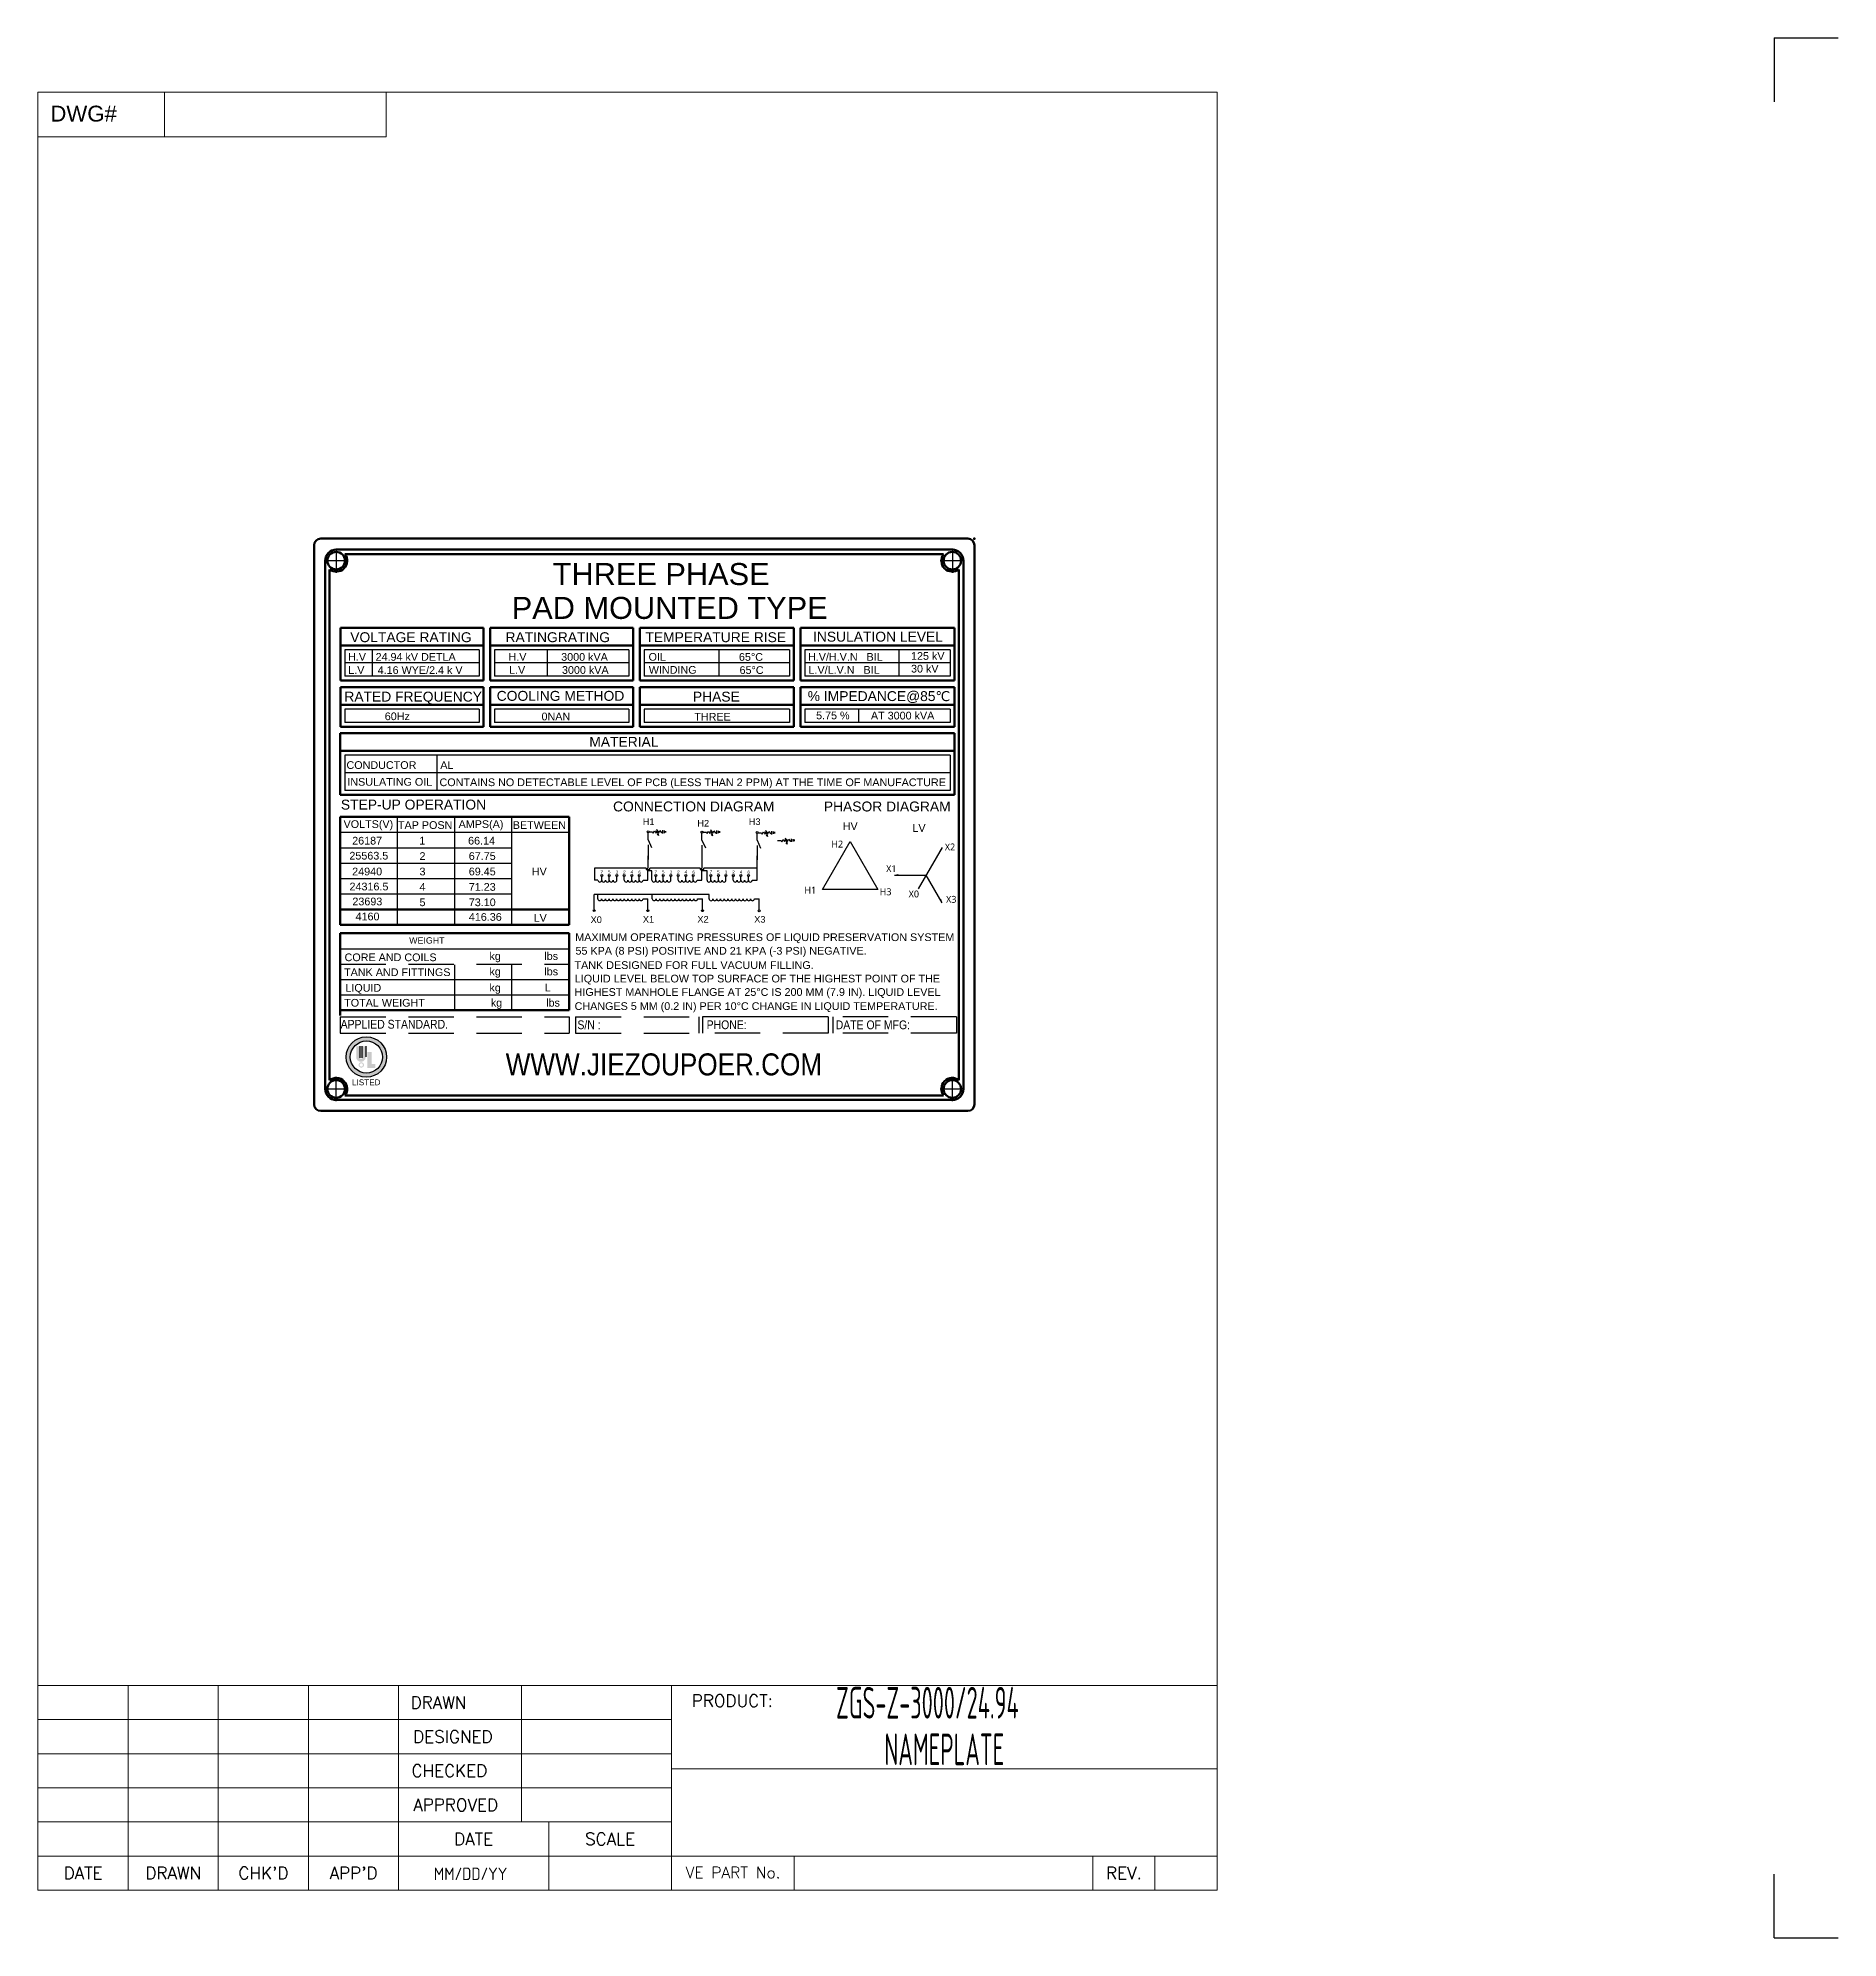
# Model space of a CAD drawing. Header units: millimetres. Extents: x 45841 to 102963, y -329287 to -163666.
# Drawn here: x 57232 to 60503, y -170981 to -167528 of the extents above; entities that cross this region are included whole.
import ezdxf
from ezdxf.enums import TextEntityAlignment as Align

# ---------------------------------------------------------------- set-up
doc = ezdxf.new("R2010")
doc.units = ezdxf.units.MM
doc.header["$LTSCALE"] = 13
doc.linetypes.add('CENTER', pattern=[50.8, 31.75, -6.35, 6.35, -6.35])
doc.linetypes.add('HIDDEN', pattern=[9.525, 6.35, -3.175])
doc.layers.get('0').update_dxf_attribs({"color": 1, "linetype": 'CENTER'})
for name, color, linetype in [('1', 4, 'Continuous'), ('2', 3, 'Continuous'), ('4', 2, 'HIDDEN'), ('粗实线', 4, 'Continuous')]:
    doc.layers.add(name, color=color, linetype=linetype)
for name, color, linetype, lineweight in [('2细实线', 3, 'Continuous', 20), ('2细实线 @ 1', 3, 'Continuous', 20), ('标注、文本', 3, 'Continuous', 25)]:
    doc.layers.add(name, color=color, linetype=linetype, lineweight=lineweight)
doc.layers.add('paper', color=254, linetype='Continuous', plot=False)
doc.styles.add('Annotative', font='arial.ttf')
doc.styles.add('Arial_txtstyle_2.50_0_0', font='arial.ttf')
doc.styles.add('Note Text (ANSI)', font='arial.ttf')
doc.styles.add('ROMANC', font='romanc', dxfattribs={"bigfont": 'hztxt.shx'})
doc.styles.get("Standard").update_dxf_attribs({"font": 'gbenor.shx', "bigfont": 'gbcbig.shx'})
doc.styles.add('宋体', font='', dxfattribs={"width": 0.6})
doc.styles.get('宋体').set_extended_font_data('Microsoft YaHei')

msp = doc.modelspace()

# ---------------------------------------------------------------- hatches: boundary and pattern name
at = {"layer": '标注、文本'}
h = msp.add_hatch(color=0, dxfattribs=at)
h.paths.add_polyline_path([(57791.688, -169379.487, 1), (57865.163, -169379.487, 1)])
h.paths.add_polyline_path([(57857.523, -169379.487, -1), (57799.174, -169379.487, -1)], flags=16)
h.paths.add_polyline_path([(57816.951, -169360.114), (57816.951, -169381.363, 1), (57820.477, -169381.363), (57820.477, -169360.078), (57827.362, -169360.081), (57827.362, -169379.49, -1.01301671), (57810.067, -169379.487), (57810.067, -169360.114)], flags=0)
h.paths.add_polyline_path([(57830.181, -169370.502), (57838.108, -169370.502), (57838.108, -169392.225), (57844.964, -169392.225), (57844.964, -169399.273), (57830.181, -169399.273)], flags=0)
h.paths.add_polyline_path([(57824.171, -169394.051, -1), (57814.496, -169394.051, -1)], flags=0)
h.paths.add_polyline_path([(57822.436, -169394.051, -1), (57816.231, -169394.051, -1)], flags=0)

# ---------------------------------------------------------------- linework, layer by layer
at = {"color": 0}
for p, q in [((57751.607, -168477.635), (57795.607, -168477.635)), ((57773.607, -168455.635), (57773.607, -168499.635)), ((58871.607, -168477.635), (58915.607, -168477.635)), ((58893.607, -168455.635), (58893.607, -168499.635)), ((57773.607, -169459.635), (57773.607, -169415.635)), ((58893.607, -169459.635), (58893.607, -169415.635)), ((57751.607, -169437.635), (57795.607, -169437.635)), ((58871.607, -169437.635), (58915.607, -169437.635))]:
    msp.add_line(p, q, dxfattribs=at)
at = {"layer": '2', "color": 0, "linetype": 'Continuous'}
for p, q in [((58342.289, -168970.38), (58348.715, -168970.38)), ((58348.715, -168970.38), (58350.078, -168972.926)), ((58350.078, -168972.926), (58352.322, -168968.557)), ((58352.322, -168968.557), (58355.025, -168972.622)), ((58355.025, -168972.622), (58357.27, -168968.253)), ((58355.745, -168965.536), (58359.41, -168977.161)), ((58357.27, -168968.253), (58359.972, -168972.318)), ((58359.972, -168972.318), (58362.217, -168967.949)), ((58362.217, -168967.949), (58364.919, -168972.014)), ((58364.919, -168972.014), (58366.99, -168970.38)), ((58366.99, -168967.476), (58366.99, -168973.284)), ((58369.68, -168968.202), (58369.68, -168972.558)), ((58372.37, -168968.928), (58372.37, -168971.832)), ((58440.283, -168970.934), (58446.709, -168970.934)), ((58446.709, -168970.934), (58448.072, -168973.48)), ((58448.072, -168973.48), (58450.316, -168969.111)), ((58450.316, -168969.111), (58453.019, -168973.176)), ((58453.019, -168973.176), (58455.263, -168968.807)), ((58453.739, -168966.09), (58457.404, -168977.715)), ((58455.263, -168968.807), (58457.966, -168972.872)), ((58457.966, -168972.872), (58460.21, -168968.503)), ((58460.21, -168968.503), (58462.913, -168972.567)), ((58462.913, -168972.567), (58464.984, -168970.934)), ((58464.984, -168968.03), (58464.984, -168973.838)), ((58467.674, -168968.756), (58467.674, -168973.112)), ((58470.364, -168969.482), (58470.364, -168972.386)), ((58540.341, -168972.109), (58546.767, -168972.109)), ((58546.767, -168972.109), (58548.13, -168974.655)), ((58548.13, -168974.655), (58550.374, -168970.286)), ((58550.374, -168970.286), (58553.077, -168974.351)), ((58553.077, -168974.351), (58555.322, -168969.982)), ((58553.797, -168967.265), (58557.462, -168978.89)), ((58555.322, -168969.982), (58558.024, -168974.047)), ((58558.024, -168974.047), (58560.269, -168969.678)), ((58560.269, -168969.678), (58562.971, -168973.742)), ((58562.971, -168973.742), (58565.042, -168972.109)), ((58565.042, -168969.205), (58565.042, -168975.013)), ((58567.732, -168969.931), (58567.732, -168974.287)), ((58570.422, -168970.657), (58570.422, -168973.561)), ((58359.41, -168977.161), (58357.279, -168974.648)), ((58359.41, -168977.161), (58359.674, -168973.859)), ((58457.404, -168977.715), (58455.273, -168975.202)), ((58457.404, -168977.715), (58457.668, -168974.413)), ((58557.462, -168978.89), (58555.331, -168976.377)), ((58557.462, -168978.89), (58557.726, -168975.588)), ((58576.058, -168985.906), (58582.483, -168985.906)), ((58582.483, -168985.906), (58583.847, -168988.451)), ((58583.847, -168988.451), (58586.091, -168984.083)), ((58586.091, -168984.083), (58588.794, -168988.147)), ((58588.794, -168988.147), (58591.038, -168983.778)), ((58589.514, -168981.061), (58593.178, -168992.686)), ((58591.038, -168983.778), (58593.741, -168987.843)), ((58593.178, -168992.686), (58591.048, -168990.174)), ((58593.178, -168992.686), (58593.442, -168989.384)), ((58593.741, -168987.843), (58595.985, -168983.474)), ((58595.985, -168983.474), (58598.688, -168987.539)), ((58598.688, -168987.539), (58600.758, -168985.906)), ((58600.758, -168983.002), (58600.758, -168988.81)), ((58603.449, -168983.728), (58603.449, -168988.084)), ((58606.139, -168984.454), (58606.139, -168987.358)), ((58337.126, -169036.415), (58337.126, -169038.575)), ((58337.126, -169038.575), (58343.606, -169038.575)), ((58343.606, -169038.575), (58343.606, -169036.415)), ((58435.155, -169036.413), (58435.155, -169038.573)), ((58435.155, -169038.573), (58441.635, -169038.573)), ((58441.635, -169038.573), (58441.635, -169036.413)), ((58538.539, -169058.38), (58538.757, -169014.015)), ((57781.1, -169238.743), (58197.1, -169238.743)), ((57781.1, -169266.743), (58197.1, -169266.743)), ((57781.1, -169294.743), (58197.1, -169294.743)), ((58667.968, -169306.567), (58439.659, -169306.567))]:
    msp.add_line(p, q, dxfattribs=at)
at = {"layer": '2', "color": 0}
for p, q in [((58657.815, -169074.923), (58708.075, -168987.871)), ((58708.075, -168987.871), (58758.334, -169074.923)), ((58347.611, -169041.174), (58340.368, -169041.174)), ((58447.794, -169041.099), (58438.389, -169041.099)), ((58758.334, -169074.923), (58657.815, -169074.923))]:
    msp.add_line(p, q, dxfattribs=at)
at = {"layer": '2', "color": 0, "linetype": 'Continuous'}
for points in [[(58340.556, -168984.855), (58340.556, -168972.246)], [(58438.546, -168985.303), (58438.546, -168972.694)], [(58538.721, -168985.83), (58538.721, -168973.221)], [(58242.946, -169036.416), (58242.946, -169058.34)], [(58340.354, -169058.381), (58340.557, -169014.015)], [(58438.375, -169058.381), (58438.578, -169014.015)]]:
    msp.add_lwpolyline(points, dxfattribs=at)
at = {"layer": '2', "color": 0}
for points in [[(58875.199, -168998.642), (58831.673, -169074.031)], [(58788.147, -169048.901), (58846.182, -169048.901)], [(58875.199, -169099.161), (58846.182, -169048.901)]]:
    msp.add_lwpolyline(points, dxfattribs=at)
for points in [[(58875.199, -168998.642, 0, 3.482, 0), (58871.717, -169004.673, 3.482, 3.482, 0)], [(58788.147, -169048.901, 0, 3.482, 0), (58795.111, -169048.901, 3.482, 3.482, 0)], [(58875.199, -169099.161, 0, 3.482, 0), (58871.717, -169093.13, 3.482, 3.482, 0)]]:
    msp.add_lwpolyline(points, format="xyseb", dxfattribs=at)
at = {"layer": '2细实线', "color": 3}
for p, q in [((59374.717, -167626.269), (57231.684, -167626.269)), ((57231.684, -170893.572), (57231.684, -167626.269)), ((59374.717, -170893.572), (59374.717, -167626.269)), ((59374.717, -170893.572), (57231.684, -170893.572))]:
    msp.add_line(p, q, dxfattribs=at)
at = {"layer": '2细实线'}
for p, q in [((57461.586, -167707.693), (57461.586, -167626.269)), ((57231.684, -170521.687), (57887.176, -170521.687)), ((57231.684, -170893.572), (57231.684, -170521.687)), ((57395.561, -170893.572), (57395.561, -170521.687)), ((57559.438, -170893.572), (57559.438, -170521.687)), ((57723.316, -170893.572), (57723.316, -170521.687)), ((57887.176, -170521.687), (59374.717, -170521.687)), ((57887.176, -170893.572), (57887.176, -170521.687)), ((58110.307, -170769.61), (58110.307, -170521.687)), ((58383.023, -170521.687), (58383.023, -170893.572)), ((57231.684, -170583.668), (57887.176, -170583.668)), ((57887.176, -170583.668), (58383.023, -170583.668)), ((57231.684, -170645.648), (57887.176, -170645.648)), ((57887.176, -170645.648), (58383.023, -170645.648)), ((58383.023, -170673.141), (59374.717, -170673.141)), ((57231.684, -170707.629), (57887.176, -170707.629)), ((57887.176, -170707.629), (58383.023, -170707.629)), ((57887.176, -170831.591), (57887.176, -170707.629)), ((57231.684, -170769.61), (57887.176, -170769.61)), ((57887.176, -170769.61), (58383.023, -170769.61)), ((58159.892, -170893.572), (58159.892, -170769.61)), ((57231.684, -170831.591), (57887.176, -170831.591)), ((57887.176, -170831.591), (59374.717, -170831.591)), ((58159.892, -170831.591), (58383.023, -170831.591)), ((58606.154, -170831.591), (58606.154, -170893.572)), ((59149.062, -170893.572), (59149.062, -170831.591)), ((59261.867, -170893.572), (59261.867, -170831.591))]:
    msp.add_line(p, q, dxfattribs=at)
at = {"layer": '2细实线', "ltscale": 5}
for p, q in [((57559.438, -170521.687), (58465.89, -170521.687)), ((58468.915, -170521.687), (59375.366, -170521.687))]:
    msp.add_line(p, q, dxfattribs=at)
at = {"layer": '2细实线'}
msp.add_lwpolyline([(57231.684, -167626.269), (57864.339, -167626.269), (57864.339, -167707.693), (57231.684, -167707.693)], close=True, dxfattribs=at)
at = {"layer": '4', "color": 0, "linetype": 'ByBlock', "lineweight": -3}
for p, q in [((57789.667, -168639.532), (57789.667, -168687.532)), ((58033.534, -168639.532), (57789.667, -168639.532)), ((57839.332, -168639.532), (57839.332, -168687.532)), ((58033.534, -168639.532), (58033.534, -168687.532)), ((58061.667, -168639.532), (58061.667, -168687.532)), ((58305.534, -168639.532), (58061.667, -168639.532)), ((58157.045, -168639.532), (58157.045, -168687.532)), ((58305.534, -168639.532), (58305.534, -168687.532)), ((58333.74, -168639.532), (58333.74, -168687.532)), ((58597.607, -168639.532), (58333.74, -168639.532)), ((58469.118, -168639.532), (58469.118, -168687.532)), ((58597.607, -168639.532), (58597.607, -168687.532)), ((58625.655, -168639.532), (58625.655, -168687.532)), ((58889.607, -168639.532), (58625.655, -168639.532)), ((58796.272, -168639.532), (58796.272, -168687.532)), ((58889.607, -168639.532), (58889.607, -168687.532)), ((58033.534, -168663.532), (57789.667, -168663.532)), ((58033.534, -168687.532), (57789.667, -168687.532)), ((58305.534, -168663.532), (58061.667, -168663.532)), ((58305.534, -168687.532), (58061.667, -168687.532)), ((58597.607, -168663.532), (58333.74, -168663.532)), ((58597.607, -168687.532), (58333.74, -168687.532)), ((58889.607, -168663.532), (58625.655, -168663.532)), ((58889.607, -168687.532), (58625.655, -168687.532)), ((57789.667, -168747.532), (57789.667, -168771.532)), ((58033.534, -168747.532), (57789.667, -168747.532)), ((58033.534, -168747.532), (58033.534, -168771.532)), ((58061.667, -168747.532), (58061.667, -168771.532)), ((58305.534, -168747.532), (58061.667, -168747.532)), ((58305.534, -168747.532), (58305.534, -168771.532)), ((58333.74, -168747.532), (58333.74, -168771.532)), ((58597.607, -168747.532), (58333.74, -168747.532)), ((58597.607, -168747.532), (58597.607, -168771.532)), ((58625.655, -168747.532), (58625.655, -168771.532)), ((58889.607, -168747.532), (58625.655, -168747.532)), ((58723.2, -168747.532), (58723.2, -168771.532)), ((58889.607, -168747.532), (58889.607, -168771.532)), ((58033.534, -168771.532), (57789.667, -168771.532)), ((58305.534, -168771.532), (58061.667, -168771.532)), ((58597.607, -168771.532), (58333.74, -168771.532)), ((58889.607, -168771.532), (58625.655, -168771.532)), ((57789.233, -168831.351), (57789.233, -168895.351)), ((58889.607, -168831.351), (57789.233, -168831.351)), ((57956.647, -168831.351), (57956.647, -168895.351)), ((58889.607, -168831.351), (58889.607, -168895.351)), ((58889.607, -168863.351), (57789.233, -168863.351)), ((58889.607, -168895.351), (57789.233, -168895.351)), ((57781.1, -168971.32), (58197.1, -168971.32)), ((57885.1, -169139.32), (57885.1, -168943.32)), ((57989.1, -169139.32), (57989.1, -168943.32)), ((58093.1, -169139.32), (58093.1, -168943.32)), ((57781.1, -168999.32), (58093.1, -168999.32)), ((57781.1, -169027.32), (58093.1, -169027.32)), ((57781.1, -169055.32), (58093.1, -169055.32)), ((57781.1, -169083.32), (58093.1, -169083.32)), ((57781.1, -169182.743), (58197.1, -169182.743))]:
    msp.add_line(p, q, dxfattribs=at)
at = {"layer": '4', "color": 0, "lineweight": -3}
for p, q in [((57781.1, -169210.743), (58197.1, -169210.743)), ((57989.1, -169294.743), (57989.1, -169182.743)), ((58093.1, -169294.743), (58093.1, -169182.743)), ((57781.071, -169306.567), (58196.997, -169306.567)), ((57781.071, -169306.567), (57781.071, -169336.456)), ((58196.997, -169306.567), (58196.997, -169336.456)), ((58208.907, -169306.567), (58433.055, -169306.567)), ((58208.907, -169306.567), (58208.907, -169336.456)), ((58433.055, -169306.567), (58433.055, -169336.456)), ((58439.659, -169306.567), (58439.659, -169336.456)), ((58900.954, -169306.567), (58614.484, -169306.567)), ((58667.968, -169306.567), (58667.968, -169336.456)), ((58676.104, -169306.567), (58676.104, -169336.456)), ((58900.954, -169306.567), (58900.954, -169336.456)), ((57781.071, -169336.456), (58196.997, -169336.456)), ((58208.907, -169336.456), (58433.055, -169336.456)), ((58667.968, -169336.456), (58439.659, -169336.456)), ((58900.954, -169336.456), (58676.104, -169336.456))]:
    msp.add_line(p, q, dxfattribs=at)
at = {"layer": 'paper', "color": 0}
for p, q in [((60387.073, -167527.867), (60387.073, -167644.119)), ((60387.073, -167527.867), (60503.324, -167527.867)), ((60387.073, -170980.528), (60387.073, -170864.277)), ((60387.073, -170980.528), (60503.324, -170980.528))]:
    msp.add_line(p, q, dxfattribs=at)
at = {"layer": '标注、文本', "color": 0}
for p, q in [((58340.556, -168984.855), (58346.639, -168999.149)), ((58340.556, -168994.125), (58340.556, -169020.496)), ((58438.546, -168985.303), (58444.628, -168999.597)), ((58438.546, -168994.572), (58438.546, -169020.944)), ((58538.721, -168985.83), (58544.803, -169000.124)), ((58538.721, -168995.1), (58538.721, -169021.471)), ((58337.126, -169036.415), (58242.946, -169036.416)), ((58435.155, -169036.414), (58343.606, -169036.415)), ((58347.611, -169058.34), (58347.611, -169041.174)), ((58538.578, -169036.412), (58441.635, -169036.413)), ((58447.794, -169058.34), (58447.794, -169041.099)), ((58249.476, -169058.34), (58242.946, -169058.34)), ((58256.334, -169058.34), (58256.334, -169051.466)), ((58270.048, -169058.34), (58270.048, -169051.466)), ((58283.762, -169058.34), (58283.762, -169051.466)), ((58297.15, -169058.34), (58297.15, -169051.466)), ((58310.864, -169058.34), (58310.864, -169051.466)), ((58324.579, -169058.34), (58324.579, -169051.466)), ((58331.436, -169058.34), (58340.221, -169058.38)), ((58354.469, -169058.34), (58354.469, -169051.466)), ((58368.183, -169058.34), (58368.183, -169051.466)), ((58381.897, -169058.34), (58381.897, -169051.466)), ((58395.285, -169058.34), (58395.285, -169051.466)), ((58408.999, -169058.34), (58408.999, -169051.466)), ((58422.713, -169058.34), (58422.713, -169051.466)), ((58429.571, -169058.34), (58438.356, -169058.38)), ((58454.651, -169058.34), (58454.651, -169051.466)), ((58468.366, -169058.34), (58468.366, -169051.466)), ((58482.08, -169058.34), (58482.08, -169051.466)), ((58495.468, -169058.34), (58495.468, -169051.466)), ((58509.182, -169058.34), (58509.182, -169051.466)), ((58522.896, -169058.34), (58522.896, -169051.466)), ((58529.753, -169058.34), (58538.539, -169058.38)), ((58451.514, -169084.328), (58242.647, -169084.328)), ((58242.647, -169111.896), (58242.647, -169084.328)), ((58249.15, -169091.984), (58249.15, -169084.328)), ((58249.15, -169091.984), (58249.15, -169084.328)), ((58331.396, -169092.504), (58331.396, -169092.024)), ((58331.436, -169091.986), (58340.221, -169092.026)), ((58340.221, -169111.937), (58340.221, -169092.024)), ((58348.224, -169091.984), (58348.224, -169084.328)), ((58430.47, -169092.504), (58430.47, -169092.024)), ((58430.51, -169091.984), (58439.295, -169092.024)), ((58439.295, -169111.935), (58439.295, -169092.022)), ((58451.514, -169092.099), (58451.514, -169084.328)), ((58533.76, -169092.619), (58533.76, -169092.141)), ((58533.8, -169092.099), (58542.585, -169092.139)), ((58542.585, -169112.052), (58542.585, -169092.139)), ((57816.951, -169360.114), (57816.951, -169381.363)), ((57820.477, -169360.078), (57820.477, -169381.363)), ((57827.362, -169360.081), (57827.362, -169379.49))]:
    msp.add_line(p, q, dxfattribs=at)
for centre, radius in [((58340.556, -168970.508), 1.738), ((58438.546, -168970.956), 1.738), ((58538.721, -168971.483), 1.738), ((58256.376, -169049.729), 1.738), ((58270.09, -169049.729), 1.738), ((58283.804, -169049.729), 1.738), ((58297.192, -169049.729), 1.738), ((58310.906, -169049.729), 1.738), ((58324.621, -169049.729), 1.738), ((58354.511, -169049.729), 1.738), ((58368.225, -169049.729), 1.738), ((58381.939, -169049.729), 1.738), ((58395.327, -169049.729), 1.738), ((58409.041, -169049.729), 1.738), ((58422.756, -169049.729), 1.738), ((58454.693, -169049.729), 1.738), ((58468.408, -169049.729), 1.738), ((58482.122, -169049.729), 1.738), ((58495.51, -169049.729), 1.738), ((58509.224, -169049.729), 1.738), ((58522.938, -169049.729), 1.738), ((58242.647, -169113.634), 1.738), ((58340.221, -169113.675), 1.738), ((58439.295, -169113.672), 1.738), ((58542.585, -169113.79), 1.738), ((57828.595, -169379.612), 36.738), ((57828.518, -169379.612), 29.175)]:
    msp.add_circle(centre, radius, dxfattribs=at)
for centre in [(58252.905, -169058.34), (58259.762, -169058.34), (58266.619, -169058.34), (58273.476, -169058.34), (58280.334, -169058.34), (58300.579, -169058.34), (58307.436, -169058.34), (58314.293, -169058.34), (58321.15, -169058.34), (58328.007, -169058.34), (58351.04, -169058.34), (58357.897, -169058.34), (58364.754, -169058.34), (58371.611, -169058.34), (58378.469, -169058.34), (58398.713, -169058.34), (58405.571, -169058.34), (58412.428, -169058.34), (58419.285, -169058.34), (58426.142, -169058.34), (58451.223, -169058.34), (58458.08, -169058.34), (58464.937, -169058.34), (58471.794, -169058.34), (58478.651, -169058.34), (58498.896, -169058.34), (58505.753, -169058.34), (58512.611, -169058.34), (58519.468, -169058.34), (58526.325, -169058.34), (58252.579, -169091.984), (58259.436, -169091.984), (58266.293, -169091.984), (58273.15, -169091.984), (58280.007, -169091.984), (58286.864, -169091.984), (58293.721, -169091.984), (58300.579, -169091.984), (58307.436, -169091.984), (58314.293, -169091.984), (58321.15, -169091.984), (58328.007, -169091.984), (58351.652, -169091.984), (58358.51, -169091.984), (58365.367, -169091.984), (58372.224, -169091.984), (58379.081, -169091.984), (58385.938, -169091.984), (58392.795, -169091.984), (58399.652, -169091.984), (58406.51, -169091.984), (58413.367, -169091.984), (58420.224, -169091.984), (58427.081, -169091.984), (58454.943, -169092.099), (58461.8, -169092.099), (58468.657, -169092.099), (58475.514, -169092.099), (58482.371, -169092.099), (58489.228, -169092.099), (58496.085, -169092.099), (58502.943, -169092.099), (58509.8, -169092.099), (58516.657, -169092.099), (58523.514, -169092.099), (58530.371, -169092.099)]:
    msp.add_arc(centre, 3.429, 180, 0, dxfattribs=at)
at = {"layer": '粗实线', "color": 0, "lineweight": 50}
for p, q in [((57733.607, -168449.635), (57733.607, -169465.635)), ((57745.607, -168437.635), (58921.607, -168437.635)), ((58933.607, -168449.635), (58933.607, -169465.635)), ((57753.607, -168477.635), (57753.607, -169437.635)), ((57773.534, -168457.635), (58893.607, -168457.635)), ((57789.607, -168465.635), (58877.607, -168465.635)), ((58026.041, -168465.635), (58153.559, -168465.635)), ((58913.607, -168477.635), (58913.607, -169437.635)), ((57761.607, -168493.635), (57761.607, -169421.635)), ((58905.607, -168493.635), (58905.607, -169421.635)), ((57781.534, -168599.532), (57781.534, -168695.532)), ((58041.534, -168599.532), (57781.534, -168599.532)), ((58041.534, -168599.532), (58041.534, -168695.532)), ((58053.534, -168599.532), (58053.534, -168695.532)), ((58313.534, -168599.532), (58053.534, -168599.532)), ((58313.534, -168599.532), (58313.534, -168695.532)), ((58325.607, -168599.532), (58325.607, -168695.532)), ((58605.607, -168599.532), (58325.607, -168599.532)), ((58605.607, -168599.532), (58605.607, -168695.532)), ((58897.607, -168599.532), (58617.522, -168599.532)), ((58617.522, -168599.532), (58617.522, -168695.532)), ((58897.607, -168599.532), (58897.607, -168695.532)), ((58041.534, -168631.532), (57781.534, -168631.532)), ((58313.534, -168631.532), (58053.534, -168631.532)), ((58605.607, -168631.532), (58325.607, -168631.532)), ((58897.607, -168631.532), (58617.522, -168631.532)), ((58041.534, -168695.532), (57781.534, -168695.532)), ((58313.534, -168695.532), (58053.534, -168695.532)), ((58605.607, -168695.532), (58325.607, -168695.532)), ((58897.607, -168695.532), (58617.522, -168695.532)), ((57781.534, -168707.532), (57781.534, -168779.531)), ((58041.534, -168707.532), (57781.534, -168707.532)), ((58041.534, -168707.532), (58041.534, -168779.531)), ((58053.534, -168707.532), (58053.534, -168779.531)), ((58313.534, -168707.532), (58053.534, -168707.532)), ((58313.534, -168707.532), (58313.534, -168779.531)), ((58325.607, -168707.532), (58325.607, -168779.531)), ((58605.607, -168707.532), (58325.607, -168707.532)), ((58605.607, -168707.532), (58605.607, -168779.531)), ((58617.522, -168707.532), (58617.522, -168779.531)), ((58897.607, -168707.532), (58617.522, -168707.532)), ((58897.607, -168707.532), (58897.607, -168779.531)), ((58041.534, -168739.532), (57781.534, -168739.532)), ((58313.534, -168739.532), (58053.534, -168739.532)), ((58605.607, -168739.532), (58325.607, -168739.532)), ((58897.607, -168739.532), (58617.522, -168739.532)), ((57781.1, -168791.351), (57781.1, -168903.351)), ((57781.1, -168791.351), (57781.1, -168903.351)), ((58897.607, -168791.351), (57781.1, -168791.351)), ((58041.534, -168779.531), (57781.534, -168779.531)), ((58313.534, -168779.531), (58053.534, -168779.531)), ((58605.607, -168779.531), (58325.607, -168779.531)), ((58897.607, -168779.531), (58617.522, -168779.531)), ((58897.607, -168791.351), (58897.607, -168903.351)), ((58897.607, -168823.351), (57781.1, -168823.351)), ((58897.607, -168903.351), (57781.1, -168903.351)), ((57781.1, -168943.32), (58197.1, -168943.32)), ((57781.1, -169139.32), (57781.1, -168943.32)), ((58197.1, -169139.32), (58197.1, -168943.32)), ((57781.1, -169111.32), (58197.1, -169111.32)), ((57781.1, -169139.32), (58197.1, -169139.32)), ((57781.1, -169154.743), (58197.1, -169154.743)), ((57781.1, -169304.245), (57781.1, -169154.743)), ((58197.1, -169294.743), (58197.1, -169154.743)), ((57781.1, -169294.743), (58197.1, -169294.743)), ((57789.607, -169449.635), (58877.607, -169449.635)), ((57745.607, -169477.635), (58921.607, -169477.635)), ((57773.534, -169457.635), (58893.607, -169457.635))]:
    msp.add_line(p, q, dxfattribs=at)
for centre in [(57773.607, -168477.635), (58893.607, -168477.635), (57773.607, -169437.635), (58893.607, -169437.635)]:
    msp.add_circle(centre, 16, dxfattribs=at)
for centre, radius, start, end in [((57745.607, -168449.635), 12, 90, 180), ((58921.607, -168449.635), 12, 0, 90), ((57773.607, -168477.635), 20, 89.790785, 180), ((57773.607, -168477.635), 20, 233.130771, 36.869707), ((58893.607, -168477.635), 20, 143.130293, 306.869229), ((58893.607, -168477.635), 20, 0, 90), ((57773.607, -169437.635), 20, 323.130293, 126.869229), ((58893.607, -169437.635), 20, 53.130771, 216.869707), ((57773.607, -169437.635), 20, 180, 270.209215), ((58893.607, -169437.635), 20, 270, 0), ((57745.607, -169465.635), 12, 180, 270), ((58921.607, -169465.635), 12, 270, 0)]:
    msp.add_arc(centre, radius, start, end, dxfattribs=at)
msp.add_point((58933.607, -168437.635), dxfattribs=at)
msp.add_point((58933.607, -168437.635), dxfattribs=at)
msp.add_point((58933.607, -168437.635), dxfattribs=at)
msp.add_point((58933.607, -168437.635), dxfattribs=at)

# ---------------------------------------------------------------- texts
at = {"layer": '1', "color": 4, "width": 0.6}
for s, p in [('ZGS-Z-3000/24.94', (58682.168, -170581.775)), ('NAMEPLATE', (58770.074, -170666.522))]:
    msp.add_text(s, height=57.6, dxfattribs=at).set_placement(p)
at = {"layer": '2', "color": 0, "linetype": 'Continuous', "style": 'Arial_txtstyle_2.50_0_0'}
for s, height, p in [('THREE PHASE ', 40, (58372.077, -168501.977)), (' PAD MOUNTED TYPE', 40, (58372.077, -168563.461)), ('5.75 %%%', 14, (58676.364, -168758.907)), ('AT 3000 kVA', 14, (58803.214, -168758.907)), ('MATERIAL', 18, (58296.571, -168806.84)), ('INSULATING OIL', 14, (57871.079, -168879.596)), ('CONTAINS NO DETECTABLE LEVEL OF PCB (LESS THAN 2 PPM) AT THE TIME OF MANUFACTURE ', 14, (58424.368, -168882.086)), ('VOLTS(V)', 14, (57832.184, -168958.116)), ('TAP POSN', 14, (57935.37, -168958.116)), ('AMPS(A)', 14, (58036.905, -168958.116)), ('BETWEEN', 14, (58142.999, -168958.116))]:
    msp.add_text(s, height=height, dxfattribs=at).set_placement(p, align=Align.MIDDLE)
for s, height, p in [('VOLTAGE RATING', 18, (57799.219, -168625.739)), (' RATINGRATING', 18, (58074.459, -168625.739)), ('TEMPERATURE RISE ', 18, (58335.716, -168625.739)), ('INSULATION LEVEL', 18, (58640.338, -168624.776)), ('H.V    ', 14, (57795.236, -168659.399)), ('24.94 kV DETLA', 14, (57845.257, -168659.517)), ('H.V    ', 14, (58086.855, -168659.462)), ('3000 kVA', 14, (58182.616, -168659.58)), ('OIL', 14, (58341.465, -168659.462)), ('65%%DC', 14, (58505.701, -168659.58)), ('H.V/H.V.N   BIL', 14, (58631.224, -168659.462)), ('125 kV', 14, (58818.48, -168657.81)), ('L.V', 14, (57795.627, -168683.343)), ('4.16 WYE/2.4 k V', 14, (57849.037, -168683.519)), ('L.V', 14, (58087.902, -168683.139)), ('3000 kVA', 14, (58184.073, -168683.315)), ('WINDING', 14, (58341.856, -168683.139)), ('65%%DC', 14, (58506.831, -168683.475)), ('L.V/L.V.N   BIL ', 14, (58632.143, -168683.139)), ('30 kV', 14, (58818.48, -168680.957)), ('RATED FREQUENCY', 18, (57788.53, -168733.739)), ('COOLING METHOD', 18, (58065.465, -168732.338)), ('PHASE', 18, (58421.998, -168733.739)), ('%%% IMPEDANCE@85℃', 18, (58630.675, -168732.776)), ('60Hz', 14, (57861.954, -168767.462)), ('0NAN', 14, (58146.895, -168767.793)), ('THREE', 14, (58424.605, -168768.369)), ('CONDUCTOR        AL', 14, (57792.366, -168856.076)), ('STEP-UP OPERATION', 18, (57782.18, -168929.911)), (' 55 KPA (8 PSI) POSITIVE AND 21 KPA (-3 PSI) NEGATIVE.', 14, (58203.186, -169193.581)), (' MAXIMUM OPERATING PRESSURES OF LIQUID PRESERVATION SYSTEM ', 14, (58202.802, -169168.91)), ('TANK DESIGNED FOR FULL VACUUM FILLING.', 14, (58206.883, -169219.581)), ('LIQUID LEVEL BELOW TOP SURFACE OF THE HIGHEST POINT OF THE ', 14, (58207.367, -169244.07)), ('CHANGES 5 MM (0.2 IN) PER 10°C CHANGE IN LIQUID TEMPERATURE.', 14, (58207.007, -169294.101)), (' HIGHEST MANHOLE FLANGE AT 25°C IS 200 MM (7.9 IN). LIQUID LEVEL ', 14, (58201.51, -169268.502)), ('LISTED', 10.56, (57802.478, -169430.863))]:
    msp.add_text(s, height=height, dxfattribs=at).set_placement(p)
for s, height, p in [('CONNECTION DIAGRAM', 18, (58570.25, -168924.313)), ('PHASOR DIAGRAM', 18, (58890.497, -168924.364)), ('HV', 14, (58721.501, -168960.117)), ('LV', 14, (58844.927, -168963.419)), ('25563.5', 14, (57868.34, -169013.782)), ('26187', 14, (57857.137, -168986.485)), ('1', 14, (57935.467, -168986.485)), ('2', 14, (57935.989, -169014.485)), ('66.14', 14, (58062.384, -168986.485)), ('67.75', 14, (58063.596, -169014.485)), ('24940', 14, (57857.137, -169042.485)), ('3', 14, (57935.989, -169042.485)), ('69.45', 14, (58063.596, -169042.485)), ('HV', 14, (58156.434, -169042.485)), ('24316.5', 14, (57868.589, -169069.782)), ('4', 14, (57935.989, -169070.485)), ('71.23', 14, (58063.596, -169070.485)), ('23693', 14, (57857.481, -169096.935)), ('5', 14, (57935.989, -169098.485)), ('73.10', 14, (58063.596, -169098.485)), ('4160', 14, (57852.391, -169124.241)), ('416.36', 14, (58074.601, -169125.038)), ('LV', 14, (58156.434, -169126.834)), ('CORE AND COILS', 14, (57956.276, -169198.416)), ('  kg', 14, (58072.928, -169196.2)), ('  lbs', 14, (58176.962, -169196.2)), ('TANK AND FITTINGS', 14, (57981.396, -169225.459)), ('LIQUID', 14, (57855.595, -169253.909)), ('  kg', 14, (58072.897, -169253.459)), ('  kg', 14, (58072.928, -169224.2)), ('  lbs', 14, (58177.022, -169224.2)), ('  L', 14, (58163.661, -169253.459)), ('TOTAL WEIGHT', 14, (57934.86, -169281.065)), ('   kg', 14, (58075.401, -169280.927)), ('  lbs', 14, (58180.323, -169280.927))]:
    msp.add_text(s, height=height, dxfattribs=at).set_placement(p, align=Align.MIDDLE_RIGHT)
at = {"layer": '2', "color": 0, "style": 'Note Text (ANSI)'}
for s, p in [('H1', (58352.327, -168958.08)), ('H2', (58451.533, -168960.8)), ('H3', (58544.95, -168957.982)), ('X0', (58256.558, -169136.08)), ('X1', (58351.557, -169135.355)), ('X2', (58450.63, -169135.355)), ('X3', (58553.921, -169135.472))]:
    msp.add_text(s, height=12, dxfattribs=at).set_placement(p, align=Align.RIGHT)
at = {"layer": '2', "color": 0, "style": '宋体'}
for s, p in [('H2', (58673.643, -168998.896)), ('X2', (58879.903, -169004.168)), ('X1', (58773.254, -169043.604)), ('H1', (58624.669, -169082.503)), ('H3', (58761.551, -169085.597)), ('X0', (58814.147, -169089.596)), ('X3', (58882.111, -169099.354))]:
    msp.add_text(s, height=12.5355, dxfattribs=at).set_placement(p)
at = {"layer": '2', "color": 0, "style": 'Note Text (ANSI)'}
for s, p in [('7', (58256.447, -169043.324)), ('5', (58270.016, -169043.439)), ('3', (58283.927, -169043.781)), ('2', (58297.603, -169043.324)), ('4', (58311.173, -169043.439)), ('6', (58325.084, -169043.781)), ('7', (58354.581, -169043.324)), ('5', (58368.151, -169043.439)), ('3', (58382.062, -169043.781)), ('2', (58395.738, -169043.324)), ('4', (58409.308, -169043.439)), ('6', (58423.219, -169043.781)), ('7', (58454.764, -169043.324)), ('5', (58468.334, -169043.439)), ('3', (58482.245, -169043.781)), ('2', (58495.921, -169043.324)), ('4', (58509.491, -169043.439)), ('6', (58523.402, -169043.781))]:
    msp.add_text(s, height=5.76, dxfattribs=at).set_placement(p, align=Align.MIDDLE)
at = {"layer": '2', "color": 0, "linetype": 'Continuous', "style": 'Arial_txtstyle_2.50_0_0', "width": 0.85}
for s, p in [('APPLIED STANDARD.', (57781.692, -169320.068)), ('S/N : ', (58212.125, -169321.014)), ('PHONE: ', (58447.002, -169320.987)), ('DATE OF MFG:  ', (58681.574, -169321.136))]:
    msp.add_text(s, height=16, dxfattribs=at).set_placement(p, align=Align.MIDDLE_LEFT)
msp.add_text('WWW.JIEZOUPOER.COM', height=40, dxfattribs=at).set_placement((58081.767, -169413.012))
at = {"layer": '2细实线', "style": 'ROMANC'}
for s, height, p in [('DRAWN', 22.3131, (57959.573, -170552.677)), ('PRODUCT:', 22.3131, (58493.73, -170549.355)), ('DESIGNED', 22.3131, (57985.724, -170614.658)), ('CHECKED', 22.3131, (57979.404, -170676.639)), ('APPROVED', 22.3131, (57990.797, -170738.62)), ('DATE', 22.3131, (58023.534, -170800.601)), ('SCALE', 22.3131, (58271.458, -170800.601)), ('DATE', 22.3131, (57313.622, -170862.581)), ('DRAWN', 22.3131, (57477.5, -170862.581)), ("CHK'D", 22.3131, (57641.377, -170862.581)), ("APP'D", 22.3131, (57805.246, -170862.581)), ('VE PART No.', 20.52835, (58495.129, -170861.632)), ('REV.', 22.3131, (59205.464, -170862.581))]:
    msp.add_text(s, height=height, dxfattribs=at).set_placement(p, align=Align.MIDDLE)
at = {"layer": '2细实线', "linetype": 'HIDDEN', "ltscale": 57892}
msp.add_text('MM/DD/YY', height=22.6613, dxfattribs=at).set_placement((57951.227, -170875.261))
at = {"layer": '2细实线 @ 1', "insert": (57254.166, -167650.869), "char_height": 28.8323, "attachment_point": 1, "style": 'Annotative'}
msp.add_mtext_dynamic_manual_height_columns('DWG#', width=99.02639, gutter_width=0.643, heights=[0], dxfattribs=at)
at = {"layer": '4', "color": 0, "lineweight": -3, "style": 'Arial_txtstyle_2.50_0_0'}
msp.add_text('WEIGHT', height=11.52, dxfattribs=at).set_placement((57906.333, -169173.444))

doc.saveas('drawing.dxf')
